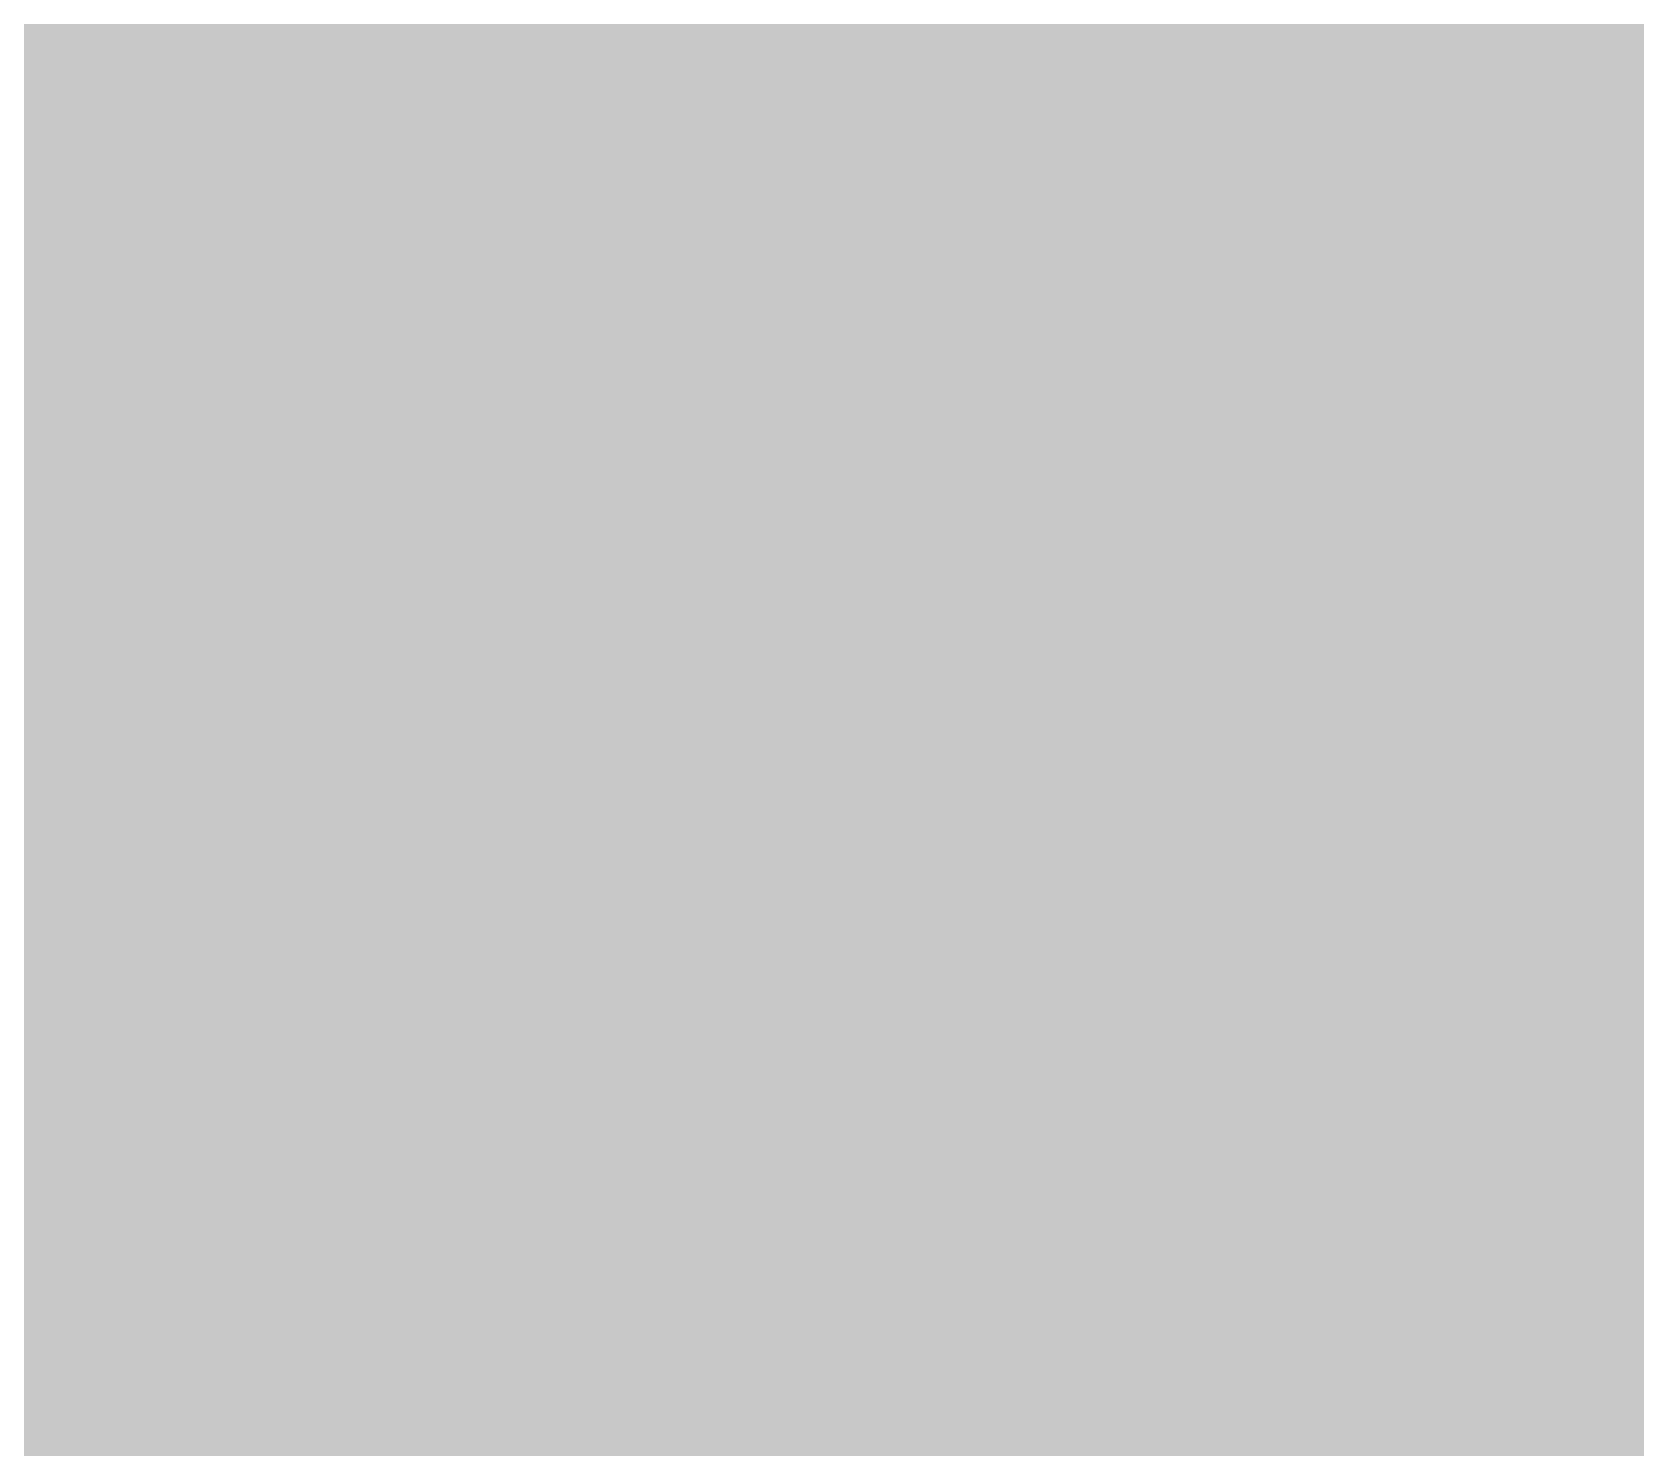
# Model space of a CAD drawing. Header units: inches. Extents: x 267136 to 306747, y 5028981 to 5062930.
# Drawn here: x 297329 to 300577, y 5044012 to 5046878 of the extents above; entities that cross this region are included whole.
import ezdxf

# ---------------------------------------------------------------- set-up
doc = ezdxf.new("R2010")
doc.units = ezdxf.units.IN
doc.header["$MEASUREMENT"] = 0

msp = doc.modelspace()

# ---------------------------------------------------------------- hatches: boundary and pattern name
for points in [[(297481.119, 5046611.337), (297448.591, 5046611.375), (297383.534, 5046611.452), (297253.42, 5046611.608), (297188.364, 5046611.686), (297058.25, 5046611.846), (296993.194, 5046611.926), (296993.28, 5046681.384), (296993.396, 5046773.993), (296993.626, 5046959.213), (297058.679, 5046959.132), (297123.733, 5046959.052), (297253.839, 5046958.894), (297318.892, 5046958.816), (297448.998, 5046958.662), (297481.525, 5046958.624), (297481.417, 5046866.014), (297481.308, 5046773.404), (297481.2, 5046680.795), (297481.119, 5046611.337)], [(297969.044, 5046610.786), (297903.988, 5046610.858), (297773.874, 5046611.002), (297708.818, 5046611.076), (297578.704, 5046611.224), (297513.647, 5046611.299), (297481.119, 5046611.337), (297481.2, 5046680.795), (297481.308, 5046773.404), (297481.417, 5046866.014), (297481.525, 5046958.624), (297514.051, 5046958.586), (297644.157, 5046958.436), (297709.211, 5046958.362), (297839.317, 5046958.216), (297904.37, 5046958.144), (297969.423, 5046958.073), (297969.221, 5046772.853), (297969.12, 5046680.244), (297969.044, 5046610.786)], [(298456.97, 5046610.273), (298424.441, 5046610.306), (298359.385, 5046610.373), (298294.328, 5046610.44), (298229.271, 5046610.508), (298164.215, 5046610.577), (298099.158, 5046610.646), (297969.044, 5046610.786), (297969.12, 5046680.244), (297969.221, 5046772.853), (297969.423, 5046958.073), (298034.476, 5046958.002), (298099.529, 5046957.932), (298229.635, 5046957.794), (298294.688, 5046957.727), (298359.742, 5046957.659), (298424.795, 5046957.593), (298457.321, 5046957.56), (298457.228, 5046864.95), (298457.134, 5046772.34), (298457.04, 5046679.731), (298456.97, 5046610.273)], [(298944.895, 5046609.798), (298879.838, 5046609.86), (298814.782, 5046609.921), (298684.668, 5046610.047), (298619.612, 5046610.111), (298554.555, 5046610.175), (298489.498, 5046610.241), (298456.97, 5046610.273), (298457.04, 5046679.731), (298457.134, 5046772.34), (298457.228, 5046864.95), (298457.321, 5046957.56), (298489.848, 5046957.527), (298619.954, 5046957.397), (298685.007, 5046957.333), (298750.06, 5046957.27), (298815.114, 5046957.208), (298880.167, 5046957.146), (298945.22, 5046957.085), (298945.133, 5046864.475), (298945.047, 5046771.865), (298944.96, 5046679.256), (298944.895, 5046609.798)], [(299432.821, 5046609.361), (299400.292, 5046609.389), (299335.235, 5046609.446), (299270.179, 5046609.503), (299140.065, 5046609.619), (299075.009, 5046609.678), (298944.895, 5046609.798), (298944.96, 5046679.256), (298945.047, 5046771.865), (298945.133, 5046864.475), (298945.22, 5046957.085), (299010.273, 5046957.024), (299075.326, 5046956.964), (299140.379, 5046956.905), (299270.485, 5046956.789), (299335.538, 5046956.732), (299400.592, 5046956.676), (299433.118, 5046956.648), (299433.039, 5046864.038), (299432.959, 5046771.428), (299432.88, 5046678.819), (299432.821, 5046609.361)], [(299920.746, 5046608.962), (299855.689, 5046609.013), (299790.633, 5046609.065), (299725.576, 5046609.117), (299660.519, 5046609.17), (299595.462, 5046609.224), (299530.406, 5046609.279), (299465.349, 5046609.334), (299432.821, 5046609.361), (299432.88, 5046678.819), (299432.959, 5046771.428), (299433.039, 5046864.038), (299433.118, 5046956.648), (299465.645, 5046956.62), (299595.751, 5046956.51), (299790.91, 5046956.351), (299921.016, 5046956.249), (299920.872, 5046771.029), (299920.8, 5046678.42), (299920.746, 5046608.962)], [(300408.671, 5046608.601), (300376.143, 5046608.624), (300311.086, 5046608.671), (300246.029, 5046608.717), (300180.973, 5046608.765), (300115.916, 5046608.813), (300050.859, 5046608.862), (299985.803, 5046608.912), (299920.746, 5046608.962), (299920.8, 5046678.42), (299920.872, 5046771.029), (299921.016, 5046956.249), (299986.07, 5046956.198), (300181.229, 5046956.051), (300311.335, 5046955.957), (300376.388, 5046955.911), (300408.915, 5046955.888), (300408.785, 5046770.668), (300408.72, 5046678.059), (300408.671, 5046608.601)], [(300896.597, 5046608.278), (300831.54, 5046608.319), (300766.483, 5046608.361), (300701.427, 5046608.403), (300571.313, 5046608.489), (300506.256, 5046608.534), (300441.2, 5046608.579), (300408.671, 5046608.601), (300408.72, 5046678.059), (300408.785, 5046770.668), (300408.915, 5046955.888), (300441.441, 5046955.865), (300506.495, 5046955.82), (300571.547, 5046955.776), (300636.601, 5046955.732), (300701.654, 5046955.689), (300766.707, 5046955.647), (300896.813, 5046955.565), (300896.755, 5046862.955), (300896.698, 5046770.345), (300896.64, 5046677.736), (300896.597, 5046608.278)], [(297480.713, 5046264.051), (297448.183, 5046264.089), (297383.123, 5046264.166), (297318.062, 5046264.243), (297253.002, 5046264.321), (297187.942, 5046264.4), (297122.881, 5046264.48), (296992.761, 5046264.64), (296992.818, 5046310.945), (296992.934, 5046403.555), (296993.049, 5046496.164), (296993.165, 5046588.774), (296993.194, 5046611.926), (297058.25, 5046611.846), (297188.364, 5046611.686), (297253.42, 5046611.608), (297383.534, 5046611.452), (297448.591, 5046611.375), (297481.119, 5046611.337), (297481.092, 5046588.185), (297480.984, 5046495.575), (297480.875, 5046402.966), (297480.713, 5046264.051)], [(297968.666, 5046263.5), (297903.605, 5046263.572), (297838.545, 5046263.643), (297773.485, 5046263.716), (297708.424, 5046263.789), (297643.364, 5046263.863), (297578.304, 5046263.938), (297513.243, 5046264.013), (297480.713, 5046264.051), (297480.875, 5046402.966), (297480.984, 5046495.575), (297481.092, 5046588.185), (297481.119, 5046611.337), (297513.647, 5046611.299), (297578.704, 5046611.224), (297708.818, 5046611.076), (297773.874, 5046611.002), (297903.988, 5046610.858), (297969.044, 5046610.786), (297969.019, 5046587.634), (297968.918, 5046495.024), (297968.817, 5046402.415), (297968.716, 5046309.805), (297968.666, 5046263.5)], [(298456.618, 5046262.987), (298424.088, 5046263.02), (298359.028, 5046263.087), (298293.967, 5046263.154), (298228.907, 5046263.222), (298163.847, 5046263.291), (298098.786, 5046263.36), (297968.666, 5046263.5), (297968.716, 5046309.805), (297968.817, 5046402.415), (297968.918, 5046495.024), (297969.019, 5046587.634), (297969.044, 5046610.786), (298099.158, 5046610.646), (298164.215, 5046610.577), (298229.271, 5046610.508), (298294.328, 5046610.44), (298359.385, 5046610.373), (298424.441, 5046610.306), (298456.97, 5046610.273), (298456.946, 5046587.121), (298456.853, 5046494.511), (298456.759, 5046401.902), (298456.618, 5046262.987)], [(298944.571, 5046262.512), (298879.51, 5046262.573), (298814.45, 5046262.635), (298749.39, 5046262.698), (298684.329, 5046262.761), (298619.269, 5046262.825), (298554.208, 5046262.889), (298489.148, 5046262.954), (298456.618, 5046262.987), (298456.759, 5046401.902), (298456.853, 5046494.511), (298456.946, 5046587.121), (298456.97, 5046610.273), (298489.498, 5046610.241), (298554.555, 5046610.175), (298619.612, 5046610.111), (298684.668, 5046610.047), (298814.782, 5046609.921), (298879.838, 5046609.86), (298944.895, 5046609.798), (298944.874, 5046586.646), (298944.787, 5046494.036), (298944.7, 5046401.427), (298944.571, 5046262.512)], [(299432.523, 5046262.075), (299399.993, 5046262.103), (299334.933, 5046262.16), (299269.872, 5046262.217), (299204.812, 5046262.274), (299139.751, 5046262.333), (299074.691, 5046262.392), (298944.571, 5046262.512), (298944.7, 5046401.427), (298944.787, 5046494.036), (298944.874, 5046586.646), (298944.895, 5046609.798), (299075.009, 5046609.678), (299140.065, 5046609.619), (299270.179, 5046609.503), (299335.235, 5046609.446), (299400.292, 5046609.389), (299432.821, 5046609.361), (299432.801, 5046586.209), (299432.721, 5046493.599), (299432.642, 5046400.99), (299432.563, 5046308.38), (299432.523, 5046262.075)], [(299920.475, 5046261.676), (299855.415, 5046261.727), (299790.355, 5046261.779), (299725.294, 5046261.831), (299660.234, 5046261.884), (299530.114, 5046261.992), (299465.053, 5046262.047), (299432.523, 5046262.075), (299432.563, 5046308.38), (299432.642, 5046400.99), (299432.721, 5046493.599), (299432.801, 5046586.209), (299432.821, 5046609.361), (299465.349, 5046609.334), (299530.406, 5046609.279), (299595.462, 5046609.224), (299660.519, 5046609.17), (299725.576, 5046609.117), (299790.633, 5046609.065), (299855.689, 5046609.013), (299920.746, 5046608.962), (299920.728, 5046585.81), (299920.656, 5046493.2), (299920.584, 5046400.591), (299920.511, 5046307.981), (299920.475, 5046261.676)], [(300408.428, 5046261.315), (300375.898, 5046261.338), (300310.837, 5046261.384), (300245.777, 5046261.431), (300180.717, 5046261.479), (300115.656, 5046261.527), (300050.596, 5046261.576), (299985.536, 5046261.626), (299920.475, 5046261.676), (299920.511, 5046307.981), (299920.584, 5046400.591), (299920.656, 5046493.2), (299920.728, 5046585.81), (299920.746, 5046608.962), (299985.803, 5046608.912), (300050.859, 5046608.862), (300115.916, 5046608.813), (300180.973, 5046608.765), (300246.029, 5046608.717), (300311.086, 5046608.671), (300376.143, 5046608.624), (300408.671, 5046608.601), (300408.655, 5046585.449), (300408.59, 5046492.839), (300408.525, 5046400.23), (300408.46, 5046307.62), (300408.428, 5046261.315)], [(300896.38, 5046260.992), (300831.32, 5046261.033), (300766.26, 5046261.075), (300701.199, 5046261.117), (300571.079, 5046261.203), (300506.019, 5046261.248), (300440.958, 5046261.292), (300408.428, 5046261.315), (300408.46, 5046307.62), (300408.525, 5046400.23), (300408.59, 5046492.839), (300408.655, 5046585.449), (300408.671, 5046608.601), (300441.2, 5046608.579), (300506.256, 5046608.534), (300571.313, 5046608.489), (300701.427, 5046608.403), (300766.483, 5046608.361), (300831.54, 5046608.319), (300896.597, 5046608.278), (300896.583, 5046585.126), (300896.524, 5046492.516), (300896.467, 5046399.907), (300896.409, 5046307.297), (300896.38, 5046260.992)], [(297480.307, 5045916.765), (297447.776, 5045916.803), (297382.712, 5045916.88), (297187.52, 5045917.114), (297057.392, 5045917.274), (296992.328, 5045917.354), (296992.357, 5045940.507), (296992.472, 5046033.116), (296992.588, 5046125.726), (296992.703, 5046218.336), (296992.761, 5046264.64), (297122.881, 5046264.48), (297187.942, 5046264.4), (297253.002, 5046264.321), (297318.062, 5046264.243), (297383.123, 5046264.166), (297448.183, 5046264.089), (297480.713, 5046264.051), (297480.659, 5046217.747), (297480.443, 5046032.527), (297480.335, 5045939.918), (297480.307, 5045916.765)], [(297968.287, 5045916.214), (297903.223, 5045916.286), (297773.095, 5045916.43), (297577.903, 5045916.652), (297512.839, 5045916.727), (297480.307, 5045916.765), (297480.335, 5045939.918), (297480.443, 5046032.527), (297480.659, 5046217.747), (297480.713, 5046264.051), (297513.243, 5046264.013), (297578.304, 5046263.938), (297643.364, 5046263.863), (297708.424, 5046263.789), (297773.485, 5046263.716), (297838.545, 5046263.643), (297903.605, 5046263.572), (297968.666, 5046263.5), (297968.615, 5046217.195), (297968.514, 5046124.586), (297968.413, 5046031.976), (297968.312, 5045939.367), (297968.287, 5045916.214)], [(298456.267, 5045915.701), (298423.735, 5045915.734), (298293.607, 5045915.868), (298228.543, 5045915.936), (298098.415, 5045916.074), (297968.287, 5045916.214), (297968.312, 5045939.367), (297968.413, 5046031.976), (297968.514, 5046124.586), (297968.615, 5046217.195), (297968.666, 5046263.5), (298098.786, 5046263.36), (298163.847, 5046263.291), (298228.907, 5046263.222), (298293.967, 5046263.154), (298359.028, 5046263.087), (298424.088, 5046263.02), (298456.618, 5046262.987), (298456.571, 5046216.682), (298456.478, 5046124.073), (298456.384, 5046031.463), (298456.29, 5045938.854), (298456.267, 5045915.701)], [(298944.246, 5045915.226), (298879.182, 5045915.287), (298814.118, 5045915.349), (298683.99, 5045915.475), (298553.862, 5045915.603), (298488.799, 5045915.668), (298456.267, 5045915.701), (298456.29, 5045938.854), (298456.384, 5046031.463), (298456.478, 5046124.073), (298456.571, 5046216.682), (298456.618, 5046262.987), (298489.148, 5046262.954), (298554.208, 5046262.889), (298619.269, 5046262.825), (298684.329, 5046262.761), (298749.39, 5046262.698), (298814.45, 5046262.635), (298879.51, 5046262.573), (298944.571, 5046262.512), (298944.527, 5046216.207), (298944.441, 5046123.598), (298944.354, 5046030.988), (298944.268, 5045938.379), (298944.246, 5045915.226)], [(299432.226, 5045914.789), (299399.694, 5045914.817), (299269.566, 5045914.931), (299139.438, 5045915.047), (299074.374, 5045915.106), (298944.246, 5045915.226), (298944.268, 5045938.379), (298944.354, 5046030.988), (298944.441, 5046123.598), (298944.527, 5046216.207), (298944.571, 5046262.512), (299074.691, 5046262.392), (299139.751, 5046262.333), (299204.812, 5046262.274), (299269.872, 5046262.217), (299334.933, 5046262.16), (299399.993, 5046262.103), (299432.523, 5046262.075), (299432.483, 5046215.77), (299432.404, 5046123.161), (299432.325, 5046030.551), (299432.245, 5045937.942), (299432.226, 5045914.789)], [(299920.205, 5045914.39), (299855.141, 5045914.441), (299725.013, 5045914.545), (299659.949, 5045914.598), (299529.821, 5045914.706), (299464.758, 5045914.761), (299432.226, 5045914.789), (299432.245, 5045937.942), (299432.325, 5046030.551), (299432.404, 5046123.161), (299432.483, 5046215.77), (299432.523, 5046262.075), (299465.053, 5046262.047), (299530.114, 5046261.992), (299660.234, 5046261.884), (299725.294, 5046261.831), (299790.355, 5046261.779), (299855.415, 5046261.727), (299920.475, 5046261.676), (299920.439, 5046215.371), (299920.367, 5046122.762), (299920.295, 5046030.152), (299920.223, 5045937.543), (299920.205, 5045914.39)], [(300408.185, 5045914.029), (300375.652, 5045914.052), (300310.588, 5045914.098), (300245.525, 5045914.145), (300115.397, 5045914.241), (300050.333, 5045914.29), (299920.205, 5045914.39), (299920.223, 5045937.543), (299920.295, 5046030.152), (299920.367, 5046122.762), (299920.439, 5046215.371), (299920.475, 5046261.676), (299985.536, 5046261.626), (300050.596, 5046261.576), (300115.656, 5046261.527), (300180.717, 5046261.479), (300245.777, 5046261.431), (300310.837, 5046261.384), (300375.898, 5046261.338), (300408.428, 5046261.315), (300408.396, 5046215.01), (300408.331, 5046122.401), (300408.266, 5046029.791), (300408.201, 5045937.182), (300408.185, 5045914.029)], [(300896.164, 5045913.706), (300831.1, 5045913.747), (300700.972, 5045913.831), (300570.844, 5045913.917), (300440.716, 5045914.007), (300408.185, 5045914.029), (300408.201, 5045937.182), (300408.266, 5046029.791), (300408.331, 5046122.401), (300408.396, 5046215.01), (300408.428, 5046261.315), (300440.958, 5046261.292), (300506.019, 5046261.248), (300571.079, 5046261.203), (300701.199, 5046261.117), (300766.26, 5046261.075), (300831.32, 5046261.033), (300896.38, 5046260.992), (300896.352, 5046214.687), (300896.294, 5046122.078), (300896.236, 5046029.468), (300896.178, 5045936.859), (300896.164, 5045913.706)], [(297479.902, 5045569.48), (297447.368, 5045569.518), (297382.301, 5045569.594), (297317.233, 5045569.672), (297252.166, 5045569.75), (297187.098, 5045569.828), (297122.03, 5045569.908), (297056.963, 5045569.988), (296991.895, 5045570.069), (296992.011, 5045662.678), (296992.126, 5045755.288), (296992.242, 5045847.897), (296992.328, 5045917.354), (297122.456, 5045917.194), (297187.52, 5045917.114), (297382.712, 5045916.88), (297447.776, 5045916.803), (297480.307, 5045916.765), (297480.226, 5045847.308), (297480.118, 5045754.699), (297480.01, 5045662.089), (297479.902, 5045569.48)], [(297967.908, 5045568.929), (297902.841, 5045569), (297837.773, 5045569.072), (297772.706, 5045569.144), (297707.638, 5045569.218), (297642.571, 5045569.292), (297577.503, 5045569.366), (297512.436, 5045569.442), (297479.902, 5045569.48), (297480.01, 5045662.089), (297480.118, 5045754.699), (297480.226, 5045847.308), (297480.307, 5045916.765), (297512.839, 5045916.727), (297577.903, 5045916.652), (297773.095, 5045916.43), (297903.223, 5045916.286), (297968.287, 5045916.214), (297968.211, 5045846.757), (297968.11, 5045754.148), (297968.009, 5045661.538), (297967.908, 5045568.929)], [(298455.915, 5045568.416), (298423.381, 5045568.449), (298358.314, 5045568.515), (298293.246, 5045568.582), (298228.178, 5045568.65), (298163.111, 5045568.719), (298098.043, 5045568.788), (298032.976, 5045568.858), (297967.908, 5045568.929), (297968.009, 5045661.538), (297968.11, 5045754.148), (297968.211, 5045846.757), (297968.287, 5045916.214), (298098.415, 5045916.074), (298228.543, 5045915.936), (298293.607, 5045915.868), (298423.735, 5045915.734), (298456.267, 5045915.701), (298456.196, 5045846.244), (298456.103, 5045753.635), (298456.009, 5045661.025), (298455.915, 5045568.416)], [(298943.921, 5045567.941), (298878.854, 5045568.002), (298813.786, 5045568.063), (298748.719, 5045568.126), (298683.651, 5045568.189), (298618.584, 5045568.253), (298553.516, 5045568.318), (298488.449, 5045568.383), (298455.915, 5045568.416), (298456.009, 5045661.025), (298456.103, 5045753.635), (298456.196, 5045846.244), (298456.267, 5045915.701), (298488.799, 5045915.668), (298553.862, 5045915.603), (298683.99, 5045915.475), (298814.118, 5045915.349), (298879.182, 5045915.287), (298944.246, 5045915.226), (298944.181, 5045845.769), (298944.094, 5045753.16), (298944.008, 5045660.55), (298943.921, 5045567.941)], [(299431.928, 5045567.504), (299399.394, 5045567.531), (299334.327, 5045567.588), (299269.259, 5045567.645), (299204.192, 5045567.703), (299139.124, 5045567.761), (299074.057, 5045567.82), (299008.989, 5045567.88), (298943.921, 5045567.941), (298944.008, 5045660.55), (298944.094, 5045753.16), (298944.181, 5045845.769), (298944.246, 5045915.226), (299074.374, 5045915.106), (299139.438, 5045915.047), (299269.566, 5045914.931), (299399.694, 5045914.817), (299432.226, 5045914.789), (299432.166, 5045845.332), (299432.087, 5045752.723), (299432.007, 5045660.113), (299431.928, 5045567.504)], [(299919.935, 5045567.104), (299854.867, 5045567.156), (299789.8, 5045567.207), (299659.664, 5045567.313), (299594.597, 5045567.366), (299529.529, 5045567.421), (299464.462, 5045567.476), (299431.928, 5045567.504), (299432.007, 5045660.113), (299432.087, 5045752.723), (299432.166, 5045845.332), (299432.226, 5045914.789), (299464.758, 5045914.761), (299529.821, 5045914.706), (299659.949, 5045914.598), (299725.013, 5045914.545), (299855.141, 5045914.441), (299920.205, 5045914.39), (299920.151, 5045844.933), (299920.079, 5045752.324), (299919.935, 5045567.104)], [(300407.941, 5045566.744), (300375.407, 5045566.766), (300310.34, 5045566.813), (300245.272, 5045566.86), (300180.205, 5045566.907), (300115.137, 5045566.956), (300050.07, 5045567.005), (299985.002, 5045567.054), (299919.935, 5045567.104), (299920.079, 5045752.324), (299920.151, 5045844.933), (299920.205, 5045914.39), (300050.333, 5045914.29), (300115.397, 5045914.241), (300245.525, 5045914.145), (300310.588, 5045914.098), (300375.652, 5045914.052), (300408.185, 5045914.029), (300408.136, 5045844.572), (300408.071, 5045751.963), (300408.006, 5045659.353), (300407.941, 5045566.744)], [(300895.948, 5045566.421), (300830.88, 5045566.461), (300765.812, 5045566.503), (300700.745, 5045566.545), (300635.678, 5045566.588), (300505.542, 5045566.676), (300440.475, 5045566.721), (300407.941, 5045566.744), (300408.006, 5045659.353), (300408.071, 5045751.963), (300408.136, 5045844.572), (300408.185, 5045914.029), (300440.716, 5045914.007), (300570.844, 5045913.917), (300700.972, 5045913.831), (300831.1, 5045913.747), (300896.164, 5045913.706), (300896.121, 5045844.249), (300896.063, 5045751.64), (300896.005, 5045659.03), (300895.948, 5045566.421)], [(297479.496, 5045222.194), (297446.961, 5045222.232), (297381.89, 5045222.309), (297316.818, 5045222.386), (297251.747, 5045222.464), (297121.605, 5045222.622), (297056.534, 5045222.702), (296991.463, 5045222.783), (296991.549, 5045292.24), (296991.665, 5045384.85), (296991.78, 5045477.459), (296991.895, 5045570.069), (297056.963, 5045569.988), (297122.03, 5045569.908), (297187.098, 5045569.828), (297252.166, 5045569.75), (297317.233, 5045569.672), (297382.301, 5045569.594), (297447.368, 5045569.518), (297479.902, 5045569.48), (297479.794, 5045476.87), (297479.686, 5045384.261), (297479.577, 5045291.651), (297479.496, 5045222.194)], [(297967.53, 5045221.643), (297902.459, 5045221.714), (297837.388, 5045221.786), (297772.316, 5045221.859), (297707.245, 5045221.932), (297642.174, 5045222.006), (297512.032, 5045222.156), (297479.496, 5045222.194), (297479.577, 5045291.651), (297479.686, 5045384.261), (297479.794, 5045476.87), (297479.902, 5045569.48), (297512.436, 5045569.442), (297577.503, 5045569.366), (297642.571, 5045569.292), (297707.638, 5045569.218), (297772.706, 5045569.144), (297837.773, 5045569.072), (297902.841, 5045569), (297967.908, 5045568.929), (297967.807, 5045476.319), (297967.707, 5045383.71), (297967.606, 5045291.1), (297967.53, 5045221.643)], [(298455.563, 5045221.13), (298423.028, 5045221.163), (298357.957, 5045221.23), (298292.885, 5045221.297), (298162.743, 5045221.433), (298097.672, 5045221.503), (298032.601, 5045221.572), (297967.53, 5045221.643), (297967.606, 5045291.1), (297967.707, 5045383.71), (297967.807, 5045476.319), (297967.908, 5045568.929), (298032.976, 5045568.858), (298098.043, 5045568.788), (298163.111, 5045568.719), (298228.178, 5045568.65), (298293.246, 5045568.582), (298358.314, 5045568.515), (298423.381, 5045568.449), (298455.915, 5045568.416), (298455.821, 5045475.806), (298455.728, 5045383.197), (298455.634, 5045290.587), (298455.563, 5045221.13)], [(298943.597, 5045220.655), (298878.526, 5045220.716), (298748.384, 5045220.84), (298683.312, 5045220.904), (298618.241, 5045220.967), (298488.099, 5045221.097), (298455.563, 5045221.13), (298455.634, 5045290.587), (298455.728, 5045383.197), (298455.821, 5045475.806), (298455.915, 5045568.416), (298488.449, 5045568.383), (298553.516, 5045568.318), (298618.584, 5045568.253), (298683.651, 5045568.189), (298748.719, 5045568.126), (298813.786, 5045568.063), (298878.854, 5045568.002), (298943.921, 5045567.941), (298943.835, 5045475.331), (298943.749, 5045382.722), (298943.662, 5045290.112), (298943.597, 5045220.655)], [(299431.631, 5045220.218), (299399.095, 5045220.246), (299334.024, 5045220.302), (299268.953, 5045220.359), (299203.882, 5045220.417), (299138.81, 5045220.476), (299008.668, 5045220.594), (298943.597, 5045220.655), (298943.662, 5045290.112), (298943.749, 5045382.722), (298943.835, 5045475.331), (298943.921, 5045567.941), (299008.989, 5045567.88), (299074.057, 5045567.82), (299139.124, 5045567.761), (299204.192, 5045567.703), (299269.259, 5045567.645), (299334.327, 5045567.588), (299399.394, 5045567.531), (299431.928, 5045567.504), (299431.849, 5045474.894), (299431.769, 5045382.285), (299431.69, 5045289.675), (299431.631, 5045220.218)], [(299919.664, 5045219.819), (299854.593, 5045219.87), (299724.451, 5045219.974), (299659.38, 5045220.027), (299594.308, 5045220.081), (299529.237, 5045220.135), (299464.166, 5045220.19), (299431.631, 5045220.218), (299431.69, 5045289.675), (299431.769, 5045382.285), (299431.849, 5045474.894), (299431.928, 5045567.504), (299464.462, 5045567.476), (299529.529, 5045567.421), (299594.597, 5045567.366), (299659.664, 5045567.313), (299789.8, 5045567.207), (299854.867, 5045567.156), (299919.935, 5045567.104), (299919.863, 5045474.495), (299919.79, 5045381.885), (299919.718, 5045289.276), (299919.664, 5045219.819)], [(300407.698, 5045219.458), (300375.162, 5045219.481), (300310.091, 5045219.527), (300245.02, 5045219.574), (300179.949, 5045219.622), (300114.877, 5045219.67), (300049.806, 5045219.719), (299919.664, 5045219.819), (299919.718, 5045289.276), (299919.79, 5045381.885), (299919.863, 5045474.495), (299919.935, 5045567.104), (299985.002, 5045567.054), (300050.07, 5045567.005), (300115.137, 5045566.956), (300180.205, 5045566.907), (300245.272, 5045566.86), (300310.34, 5045566.813), (300375.407, 5045566.766), (300407.941, 5045566.744), (300407.876, 5045474.134), (300407.812, 5045381.525), (300407.747, 5045288.915), (300407.698, 5045219.458)], [(300895.731, 5045219.135), (300830.66, 5045219.176), (300765.589, 5045219.217), (300700.518, 5045219.26), (300635.447, 5045219.302), (300570.375, 5045219.346), (300505.304, 5045219.39), (300440.233, 5045219.435), (300407.698, 5045219.458), (300407.747, 5045288.915), (300407.812, 5045381.525), (300407.876, 5045474.134), (300407.941, 5045566.744), (300440.475, 5045566.721), (300505.542, 5045566.676), (300635.678, 5045566.588), (300700.745, 5045566.545), (300765.812, 5045566.503), (300830.88, 5045566.461), (300895.948, 5045566.421), (300895.89, 5045473.811), (300895.832, 5045381.202), (300895.774, 5045288.592), (300895.731, 5045219.135)], [(297479.091, 5044874.909), (297446.553, 5044874.947), (297381.479, 5044875.023), (297251.329, 5044875.179), (297186.254, 5044875.258), (297121.18, 5044875.337), (297056.105, 5044875.417), (296991.03, 5044875.498), (296991.088, 5044921.802), (296991.203, 5045014.412), (296991.318, 5045107.021), (296991.434, 5045199.631), (296991.463, 5045222.783), (297056.534, 5045222.702), (297121.605, 5045222.622), (297251.747, 5045222.464), (297316.818, 5045222.386), (297381.89, 5045222.309), (297446.961, 5045222.232), (297479.496, 5045222.194), (297479.469, 5045199.042), (297479.361, 5045106.432), (297479.253, 5045013.823), (297479.145, 5044921.213), (297479.091, 5044874.909)], [(297967.151, 5044874.358), (297902.077, 5044874.429), (297771.927, 5044874.573), (297641.777, 5044874.721), (297576.703, 5044874.795), (297511.628, 5044874.871), (297479.091, 5044874.909), (297479.145, 5044921.213), (297479.253, 5045013.823), (297479.361, 5045106.432), (297479.469, 5045199.042), (297479.496, 5045222.194), (297512.032, 5045222.156), (297642.174, 5045222.006), (297707.245, 5045221.932), (297772.316, 5045221.859), (297837.388, 5045221.786), (297902.459, 5045221.714), (297967.53, 5045221.643), (297967.505, 5045198.491), (297967.404, 5045105.881), (297967.303, 5045013.272), (297967.202, 5044920.662), (297967.151, 5044874.358)], [(298455.212, 5044873.845), (298422.675, 5044873.878), (298357.6, 5044873.944), (298292.525, 5044874.011), (298227.45, 5044874.079), (298162.375, 5044874.148), (298097.301, 5044874.217), (298032.226, 5044874.287), (297967.151, 5044874.358), (297967.202, 5044920.662), (297967.303, 5045013.272), (297967.404, 5045105.881), (297967.505, 5045198.491), (297967.53, 5045221.643), (298032.601, 5045221.572), (298097.672, 5045221.503), (298162.743, 5045221.433), (298292.885, 5045221.297), (298357.957, 5045221.23), (298423.028, 5045221.163), (298455.563, 5045221.13), (298455.54, 5045197.978), (298455.446, 5045105.368), (298455.353, 5045012.759), (298455.259, 5044920.149), (298455.212, 5044873.845)], [(298943.272, 5044873.37), (298878.198, 5044873.431), (298748.048, 5044873.555), (298682.973, 5044873.618), (298617.899, 5044873.682), (298487.749, 5044873.812), (298455.212, 5044873.845), (298455.259, 5044920.149), (298455.353, 5045012.759), (298455.446, 5045105.368), (298455.54, 5045197.978), (298455.563, 5045221.13), (298488.099, 5045221.097), (298618.241, 5045220.967), (298683.312, 5045220.904), (298748.384, 5045220.84), (298878.526, 5045220.716), (298943.597, 5045220.655), (298943.575, 5045197.503), (298943.489, 5045104.893), (298943.402, 5045012.284), (298943.316, 5044919.674), (298943.272, 5044873.37)], [(299431.333, 5044872.933), (299398.796, 5044872.96), (299268.646, 5044873.074), (299203.572, 5044873.132), (299138.497, 5044873.19), (299073.422, 5044873.249), (299008.347, 5044873.309), (298943.272, 5044873.37), (298943.316, 5044919.674), (298943.402, 5045012.284), (298943.489, 5045104.893), (298943.575, 5045197.503), (298943.597, 5045220.655), (299008.668, 5045220.594), (299138.81, 5045220.476), (299203.882, 5045220.417), (299268.953, 5045220.359), (299334.024, 5045220.302), (299399.095, 5045220.246), (299431.631, 5045220.218), (299431.611, 5045197.066), (299431.531, 5045104.456), (299431.452, 5045011.847), (299431.373, 5044919.237), (299431.333, 5044872.933)], [(299919.394, 5044872.534), (299854.319, 5044872.585), (299789.244, 5044872.636), (299724.169, 5044872.689), (299659.095, 5044872.742), (299594.02, 5044872.795), (299528.945, 5044872.85), (299463.871, 5044872.905), (299431.333, 5044872.933), (299431.373, 5044919.237), (299431.452, 5045011.847), (299431.531, 5045104.456), (299431.611, 5045197.066), (299431.631, 5045220.218), (299464.166, 5045220.19), (299529.237, 5045220.135), (299594.308, 5045220.081), (299659.38, 5045220.027), (299724.451, 5045219.974), (299854.593, 5045219.87), (299919.664, 5045219.819), (299919.646, 5045196.667), (299919.574, 5045104.057), (299919.502, 5045011.448), (299919.43, 5044918.838), (299919.394, 5044872.534)], [(300407.455, 5044872.173), (300374.917, 5044872.196), (300309.842, 5044872.242), (300244.768, 5044872.289), (300179.693, 5044872.336), (300049.543, 5044872.434), (299984.469, 5044872.483), (299919.394, 5044872.534), (299919.43, 5044918.838), (299919.502, 5045011.448), (299919.574, 5045104.057), (299919.646, 5045196.667), (299919.664, 5045219.819), (300049.806, 5045219.719), (300114.877, 5045219.67), (300179.949, 5045219.622), (300245.02, 5045219.574), (300310.091, 5045219.527), (300375.162, 5045219.481), (300407.698, 5045219.458), (300407.682, 5045196.306), (300407.617, 5045103.696), (300407.552, 5045011.087), (300407.487, 5044918.477), (300407.455, 5044872.173)], [(300895.515, 5044871.85), (300830.44, 5044871.89), (300765.366, 5044871.932), (300700.291, 5044871.974), (300635.216, 5044872.017), (300505.066, 5044872.105), (300439.992, 5044872.15), (300407.455, 5044872.173), (300407.487, 5044918.477), (300407.552, 5045011.087), (300407.617, 5045103.696), (300407.682, 5045196.306), (300407.698, 5045219.458), (300440.233, 5045219.435), (300505.304, 5045219.39), (300570.375, 5045219.346), (300635.447, 5045219.302), (300700.518, 5045219.26), (300765.589, 5045219.217), (300895.731, 5045219.135), (300895.717, 5045195.983), (300895.659, 5045103.373), (300895.602, 5045010.764), (300895.544, 5044918.154), (300895.515, 5044871.85)], [(297478.685, 5044527.624), (297446.146, 5044527.662), (297381.068, 5044527.738), (297315.989, 5044527.816), (297250.911, 5044527.894), (297185.832, 5044527.972), (297055.676, 5044528.132), (296990.597, 5044528.213), (296990.626, 5044551.365), (296990.742, 5044643.974), (296990.857, 5044736.583), (296990.972, 5044829.193), (296991.03, 5044875.498), (297056.105, 5044875.417), (297121.18, 5044875.337), (297186.254, 5044875.258), (297251.329, 5044875.179), (297381.479, 5044875.023), (297446.553, 5044874.947), (297479.091, 5044874.909), (297479.036, 5044828.604), (297478.928, 5044735.995), (297478.82, 5044643.385), (297478.712, 5044550.776), (297478.685, 5044527.624)], [(297966.773, 5044527.073), (297901.694, 5044527.144), (297771.538, 5044527.288), (297706.459, 5044527.362), (297576.303, 5044527.51), (297511.224, 5044527.586), (297478.685, 5044527.624), (297478.712, 5044550.776), (297478.82, 5044643.385), (297478.928, 5044735.995), (297479.036, 5044828.604), (297479.091, 5044874.909), (297511.628, 5044874.871), (297576.703, 5044874.795), (297641.777, 5044874.721), (297771.927, 5044874.573), (297902.077, 5044874.429), (297967.151, 5044874.358), (297967.101, 5044828.053), (297967, 5044735.444), (297966.899, 5044642.834), (297966.798, 5044550.225), (297966.773, 5044527.073)], [(298454.86, 5044526.56), (298422.321, 5044526.593), (298357.243, 5044526.659), (298292.165, 5044526.726), (298227.086, 5044526.794), (298162.008, 5044526.863), (298096.929, 5044526.932), (298031.851, 5044527.002), (297966.773, 5044527.073), (297966.798, 5044550.225), (297966.899, 5044642.834), (297967, 5044735.444), (297967.101, 5044828.053), (297967.151, 5044874.358), (298032.226, 5044874.287), (298097.301, 5044874.217), (298162.375, 5044874.148), (298227.45, 5044874.079), (298292.525, 5044874.011), (298357.6, 5044873.944), (298422.675, 5044873.878), (298455.212, 5044873.845), (298455.165, 5044827.54), (298455.071, 5044734.931), (298454.978, 5044642.321), (298454.884, 5044549.712), (298454.86, 5044526.56)], [(298942.948, 5044526.084), (298877.87, 5044526.146), (298812.791, 5044526.208), (298747.713, 5044526.27), (298682.635, 5044526.333), (298617.556, 5044526.397), (298552.478, 5044526.461), (298487.399, 5044526.527), (298454.86, 5044526.56), (298454.884, 5044549.712), (298454.978, 5044642.321), (298455.071, 5044734.931), (298455.165, 5044827.54), (298455.212, 5044873.845), (298487.749, 5044873.812), (298617.899, 5044873.682), (298682.973, 5044873.618), (298748.048, 5044873.555), (298878.198, 5044873.431), (298943.272, 5044873.37), (298943.229, 5044827.065), (298943.143, 5044734.456), (298943.056, 5044641.846), (298942.97, 5044549.237), (298942.948, 5044526.084)], [(299431.036, 5044525.647), (299398.497, 5044525.675), (299333.418, 5044525.732), (299268.34, 5044525.789), (299203.261, 5044525.847), (299138.183, 5044525.905), (299073.105, 5044525.964), (299008.026, 5044526.024), (298942.948, 5044526.084), (298942.97, 5044549.237), (298943.056, 5044641.846), (298943.143, 5044734.456), (298943.229, 5044827.065), (298943.272, 5044873.37), (299008.347, 5044873.309), (299073.422, 5044873.249), (299138.497, 5044873.19), (299203.572, 5044873.132), (299268.646, 5044873.074), (299398.796, 5044872.96), (299431.333, 5044872.933), (299431.293, 5044826.628), (299431.214, 5044734.019), (299431.135, 5044641.409), (299431.055, 5044548.8), (299431.036, 5044525.647)], [(299919.123, 5044525.249), (299854.045, 5044525.299), (299788.967, 5044525.351), (299723.888, 5044525.404), (299658.81, 5044525.457), (299593.731, 5044525.51), (299463.575, 5044525.62), (299431.036, 5044525.647), (299431.055, 5044548.8), (299431.135, 5044641.409), (299431.214, 5044734.019), (299431.293, 5044826.628), (299431.333, 5044872.933), (299463.871, 5044872.905), (299528.945, 5044872.85), (299594.02, 5044872.795), (299659.095, 5044872.742), (299724.169, 5044872.689), (299789.244, 5044872.636), (299919.394, 5044872.534), (299919.358, 5044826.229), (299919.286, 5044733.62), (299919.213, 5044641.01), (299919.141, 5044548.401), (299919.123, 5044525.249)], [(300407.211, 5044524.887), (300374.672, 5044524.91), (300309.593, 5044524.957), (300244.515, 5044525.003), (300179.437, 5044525.051), (300114.358, 5044525.099), (300049.28, 5044525.148), (299984.202, 5044525.198), (299919.123, 5044525.249), (299919.141, 5044548.401), (299919.213, 5044641.01), (299919.286, 5044733.62), (299919.358, 5044826.229), (299919.394, 5044872.534), (299984.469, 5044872.483), (300049.543, 5044872.434), (300179.693, 5044872.336), (300244.768, 5044872.289), (300309.842, 5044872.242), (300374.917, 5044872.196), (300407.455, 5044872.173), (300407.422, 5044825.868), (300407.357, 5044733.259), (300407.292, 5044640.649), (300407.227, 5044548.04), (300407.211, 5044524.887)], [(300895.299, 5044524.564), (300830.22, 5044524.605), (300765.142, 5044524.647), (300700.063, 5044524.689), (300634.985, 5044524.732), (300504.829, 5044524.82), (300439.75, 5044524.865), (300407.211, 5044524.887), (300407.227, 5044548.04), (300407.292, 5044640.649), (300407.357, 5044733.259), (300407.422, 5044825.868), (300407.455, 5044872.173), (300439.992, 5044872.15), (300505.066, 5044872.105), (300635.216, 5044872.017), (300700.291, 5044871.974), (300765.366, 5044871.932), (300830.44, 5044871.89), (300895.515, 5044871.85), (300895.486, 5044825.545), (300895.428, 5044732.936), (300895.371, 5044640.326), (300895.313, 5044547.717), (300895.299, 5044524.564)], [(297478.279, 5044180.339), (297445.739, 5044180.377), (297380.656, 5044180.453), (297315.575, 5044180.531), (297185.411, 5044180.687), (297055.247, 5044180.847), (296990.165, 5044180.927), (296990.28, 5044273.537), (296990.396, 5044366.146), (296990.511, 5044458.756), (296990.597, 5044528.213), (297055.676, 5044528.132), (297185.832, 5044527.972), (297250.911, 5044527.894), (297315.989, 5044527.816), (297381.068, 5044527.738), (297446.146, 5044527.662), (297478.685, 5044527.624), (297478.604, 5044458.167), (297478.496, 5044365.557), (297478.388, 5044272.948), (297478.279, 5044180.339)], [(297966.394, 5044179.788), (297901.312, 5044179.859), (297771.148, 5044180.003), (297575.902, 5044180.225), (297478.279, 5044180.339), (297478.388, 5044272.948), (297478.496, 5044365.557), (297478.604, 5044458.167), (297478.685, 5044527.624), (297511.224, 5044527.586), (297576.303, 5044527.51), (297706.459, 5044527.362), (297771.538, 5044527.288), (297901.694, 5044527.144), (297966.773, 5044527.073), (297966.697, 5044457.615), (297966.394, 5044179.788)], [(298454.509, 5044179.274), (298421.968, 5044179.308), (298356.886, 5044179.374), (298291.804, 5044179.441), (298226.722, 5044179.509), (298096.558, 5044179.647), (298031.476, 5044179.717), (297966.394, 5044179.788), (297966.697, 5044457.615), (297966.773, 5044527.073), (298031.851, 5044527.002), (298096.929, 5044526.932), (298162.008, 5044526.863), (298227.086, 5044526.794), (298292.165, 5044526.726), (298357.243, 5044526.659), (298422.321, 5044526.593), (298454.86, 5044526.56), (298454.79, 5044457.103), (298454.696, 5044364.493), (298454.603, 5044271.884), (298454.509, 5044179.274)], [(298942.624, 5044178.8), (298877.542, 5044178.861), (298812.46, 5044178.922), (298682.296, 5044179.048), (298617.214, 5044179.112), (298487.05, 5044179.242), (298454.509, 5044179.274), (298454.603, 5044271.884), (298454.696, 5044364.493), (298454.79, 5044457.103), (298454.86, 5044526.56), (298487.399, 5044526.527), (298552.478, 5044526.461), (298617.556, 5044526.397), (298682.635, 5044526.333), (298747.713, 5044526.27), (298812.791, 5044526.208), (298877.87, 5044526.146), (298942.948, 5044526.084), (298942.883, 5044456.627), (298942.797, 5044364.018), (298942.71, 5044271.409), (298942.624, 5044178.8)], [(299430.738, 5044178.363), (299398.197, 5044178.39), (299268.033, 5044178.504), (299137.869, 5044178.62), (299072.787, 5044178.679), (299007.706, 5044178.739), (298942.624, 5044178.8), (298942.71, 5044271.409), (298942.797, 5044364.018), (298942.883, 5044456.627), (298942.948, 5044526.084), (299008.026, 5044526.024), (299073.105, 5044525.964), (299138.183, 5044525.905), (299203.261, 5044525.847), (299268.34, 5044525.789), (299333.418, 5044525.732), (299398.497, 5044525.675), (299431.036, 5044525.647), (299430.976, 5044456.19), (299430.818, 5044270.972), (299430.738, 5044178.363)], [(299918.853, 5044177.963), (299853.771, 5044178.014), (299723.607, 5044178.118), (299658.525, 5044178.172), (299593.443, 5044178.225), (299463.279, 5044178.335), (299430.738, 5044178.363), (299430.818, 5044270.972), (299430.976, 5044456.19), (299431.036, 5044525.647), (299463.575, 5044525.62), (299593.731, 5044525.51), (299658.81, 5044525.457), (299723.888, 5044525.404), (299788.967, 5044525.351), (299854.045, 5044525.299), (299919.123, 5044525.249), (299919.069, 5044455.792), (299918.997, 5044363.182), (299918.925, 5044270.573), (299918.853, 5044177.963)], [(300406.968, 5044177.603), (300374.427, 5044177.625), (300179.181, 5044177.766), (300114.099, 5044177.814), (300049.017, 5044177.864), (299983.935, 5044177.913), (299918.853, 5044177.963), (299918.925, 5044270.573), (299918.997, 5044363.182), (299919.069, 5044455.792), (299919.123, 5044525.249), (299984.202, 5044525.198), (300049.28, 5044525.148), (300114.358, 5044525.099), (300179.437, 5044525.051), (300244.515, 5044525.003), (300309.593, 5044524.957), (300374.672, 5044524.91), (300407.211, 5044524.887), (300407.162, 5044455.43), (300407.098, 5044362.821), (300406.968, 5044177.603)], [(300895.083, 5044177.279), (300830, 5044177.32), (300699.836, 5044177.404), (300569.672, 5044177.49), (300504.591, 5044177.535), (300439.509, 5044177.58), (300406.968, 5044177.603), (300407.098, 5044362.821), (300407.162, 5044455.43), (300407.211, 5044524.887), (300439.75, 5044524.865), (300504.829, 5044524.82), (300634.985, 5044524.732), (300700.063, 5044524.689), (300765.142, 5044524.647), (300830.22, 5044524.605), (300895.299, 5044524.564), (300895.255, 5044455.107), (300895.198, 5044362.498), (300895.14, 5044269.889), (300895.083, 5044177.279)], [(297477.874, 5043833.054), (297445.331, 5043833.092), (297380.246, 5043833.168), (297250.074, 5043833.324), (297184.989, 5043833.403), (297119.903, 5043833.482), (297054.818, 5043833.562), (296989.732, 5043833.643), (296989.819, 5043903.1), (296990.049, 5044088.318), (296990.165, 5044180.927), (297120.329, 5044180.767), (297185.411, 5044180.687), (297315.575, 5044180.531), (297380.656, 5044180.453), (297445.739, 5044180.377), (297478.279, 5044180.339), (297478.171, 5044087.729), (297477.955, 5043902.511), (297477.874, 5043833.054)], [(297966.016, 5043832.503), (297900.93, 5043832.574), (297835.844, 5043832.646), (297770.759, 5043832.719), (297705.673, 5043832.792), (297640.588, 5043832.866), (297575.502, 5043832.94), (297510.417, 5043833.016), (297477.874, 5043833.054), (297477.955, 5043902.511), (297478.171, 5044087.729), (297478.279, 5044180.339), (297575.902, 5044180.225), (297771.148, 5044180.003), (297901.312, 5044179.859), (297966.394, 5044179.788), (297966.293, 5044087.178), (297966.091, 5043901.96), (297966.016, 5043832.503)], [(298454.157, 5043831.99), (298421.615, 5043832.023), (298356.529, 5043832.089), (298291.443, 5043832.156), (298226.358, 5043832.224), (298161.272, 5043832.293), (298096.187, 5043832.362), (298031.101, 5043832.432), (297966.016, 5043832.503), (297966.091, 5043901.96), (297966.293, 5044087.178), (297966.394, 5044179.788), (298031.476, 5044179.717), (298096.558, 5044179.647), (298226.722, 5044179.509), (298291.804, 5044179.441), (298356.886, 5044179.374), (298421.968, 5044179.308), (298454.509, 5044179.274), (298454.321, 5043994.056), (298454.228, 5043901.447), (298454.157, 5043831.99)], [(298942.299, 5043831.515), (298877.214, 5043831.576), (298747.042, 5043831.7), (298681.957, 5043831.763), (298616.871, 5043831.827), (298551.786, 5043831.892), (298486.7, 5043831.957), (298454.157, 5043831.99), (298454.228, 5043901.447), (298454.321, 5043994.056), (298454.509, 5044179.274), (298487.05, 5044179.242), (298617.214, 5044179.112), (298682.296, 5044179.048), (298812.46, 5044178.922), (298942.624, 5044178.8), (298942.537, 5044086.19), (298942.45, 5043993.581), (298942.364, 5043900.972), (298942.299, 5043831.515)], [(299430.441, 5043831.078), (299397.898, 5043831.106), (299332.812, 5043831.162), (299267.727, 5043831.219), (299202.641, 5043831.277), (299137.556, 5043831.335), (299072.47, 5043831.395), (299007.385, 5043831.454), (298942.299, 5043831.515), (298942.364, 5043900.972), (298942.45, 5043993.581), (298942.537, 5044086.19), (298942.624, 5044178.8), (299007.706, 5044178.739), (299072.787, 5044178.679), (299137.869, 5044178.62), (299268.033, 5044178.504), (299398.197, 5044178.39), (299430.738, 5044178.363), (299430.659, 5044085.753), (299430.58, 5043993.144), (299430.5, 5043900.535), (299430.441, 5043831.078)], [(299918.583, 5043830.679), (299853.497, 5043830.73), (299788.411, 5043830.781), (299723.326, 5043830.834), (299658.24, 5043830.887), (299593.155, 5043830.94), (299528.069, 5043830.995), (299462.984, 5043831.05), (299430.441, 5043831.078), (299430.5, 5043900.535), (299430.58, 5043993.144), (299430.659, 5044085.753), (299430.738, 5044178.363), (299463.279, 5044178.335), (299593.443, 5044178.225), (299658.525, 5044178.172), (299723.607, 5044178.118), (299853.771, 5044178.014), (299918.853, 5044177.963), (299918.709, 5043992.745), (299918.637, 5043900.135), (299918.583, 5043830.679)], [(300406.724, 5043830.318), (300374.182, 5043830.341), (300309.096, 5043830.387), (300244.01, 5043830.434), (300178.925, 5043830.481), (300113.839, 5043830.53), (300048.754, 5043830.579), (299983.668, 5043830.628), (299918.583, 5043830.679), (299918.637, 5043900.135), (299918.709, 5043992.745), (299918.853, 5044177.963), (299983.935, 5044177.913), (300049.017, 5044177.864), (300114.099, 5044177.814), (300179.181, 5044177.766), (300374.427, 5044177.625), (300406.968, 5044177.603), (300406.903, 5044084.993), (300406.773, 5043899.775), (300406.724, 5043830.318)], [(300894.866, 5043829.995), (300829.78, 5043830.035), (300764.695, 5043830.077), (300699.609, 5043830.119), (300634.524, 5043830.162), (300569.438, 5043830.206), (300504.353, 5043830.25), (300439.267, 5043830.295), (300406.724, 5043830.318), (300406.773, 5043899.775), (300406.903, 5044084.993), (300406.968, 5044177.603), (300439.509, 5044177.58), (300504.591, 5044177.535), (300569.672, 5044177.49), (300699.836, 5044177.404), (300830, 5044177.32), (300895.083, 5044177.279), (300894.909, 5043899.452), (300894.866, 5043829.995)]]:
    msp.add_hatch(color=256).paths.add_polyline_path(points, flags=0)

doc.saveas('drawing.dxf')
